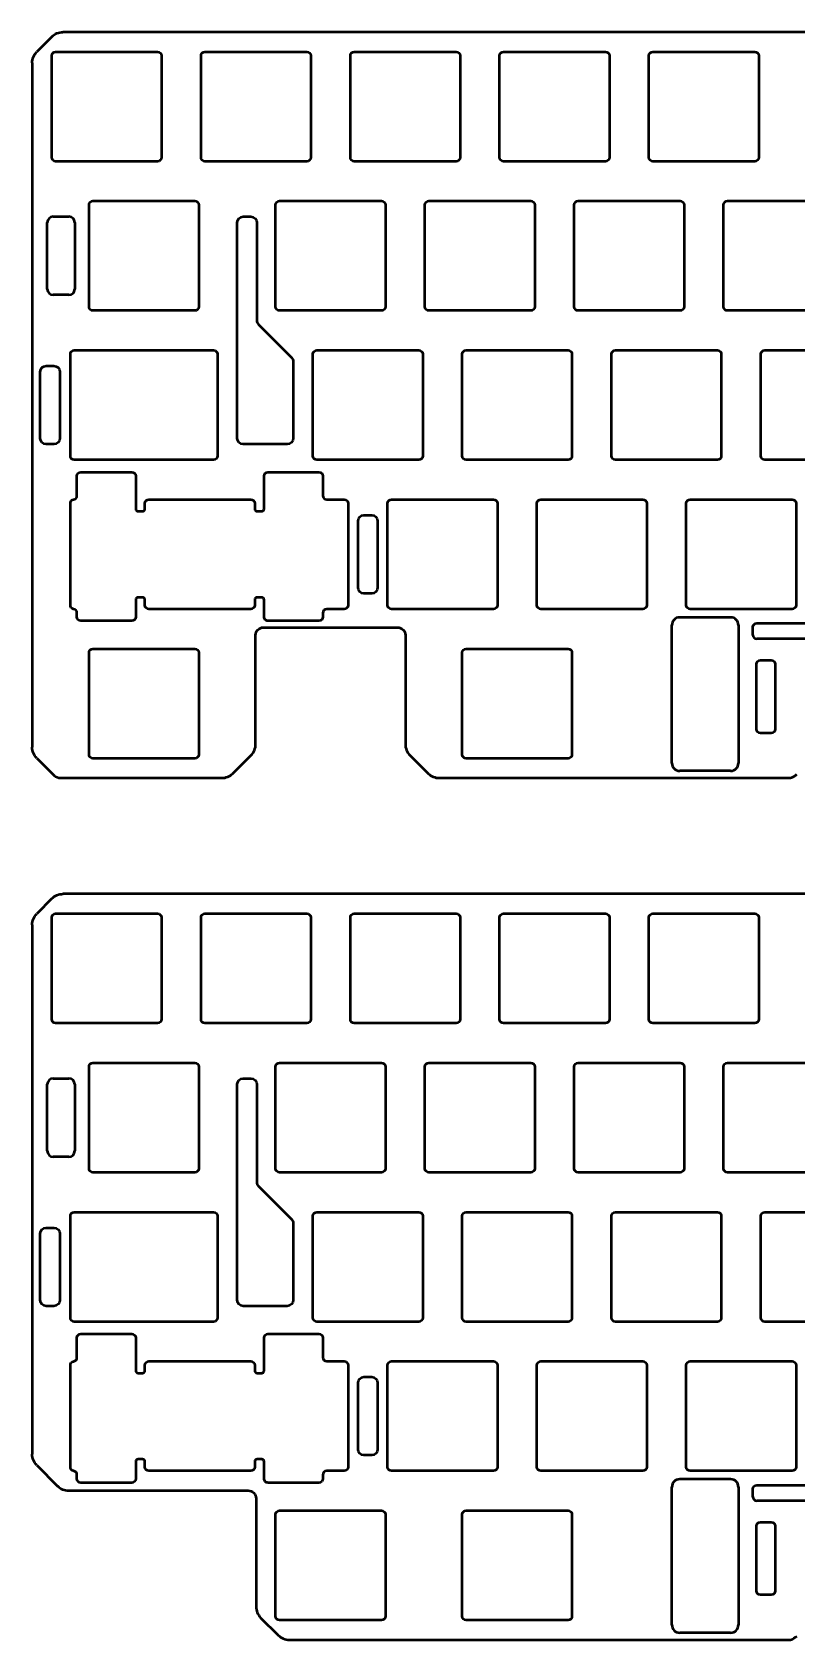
# Model space of a CAD drawing. Header units: millimetres. Extents: x 12 to 297, y 36 to 351.
# Drawn here: x 11.6 to 109.1, y 35.9 to 241.1 of the extents above; entities that cross this region are included whole.
import ezdxf

# ---------------------------------------------------------------- set-up
doc = ezdxf.new("R2010")
doc.units = ezdxf.units.MM
doc.header["$LTSCALE"] = 0.75
doc.layers.add('Visible', color=7, linetype='Continuous', lineweight=50)

msp = doc.modelspace()

# ---------------------------------------------------------------- linework, layer by layer
at = {"layer": 'Visible'}
for p, q in [((14.08, 240.53), (12.14, 238.59)), ((293.32, 241.12), (15.49, 241.12)), ((14.05, 225.12), (14.05, 238.12)), ((14.55, 238.62), (27.55, 238.62)), ((28.05, 238.12), (28.05, 225.12)), ((33.1, 225.12), (33.1, 238.12)), ((33.6, 238.62), (46.6, 238.62)), ((47.1, 238.12), (47.1, 225.12)), ((52.15, 225.12), (52.15, 238.12)), ((52.65, 238.62), (65.65, 238.62)), ((66.15, 238.12), (66.15, 225.12)), ((71.2, 225.12), (71.2, 238.12)), ((71.7, 238.62), (84.7, 238.62)), ((85.2, 238.12), (85.2, 225.12)), ((90.25, 225.12), (90.25, 238.12)), ((90.75, 238.62), (103.75, 238.62)), ((104.25, 238.12), (104.25, 225.12)), ((11.56, 237.18), (11.56, 149.85)), ((27.55, 224.62), (14.55, 224.62)), ((46.6, 224.62), (33.6, 224.62)), ((65.65, 224.62), (52.65, 224.62)), ((84.7, 224.62), (71.7, 224.62)), ((103.75, 224.62), (90.75, 224.62)), ((19.31, 219.57), (32.31, 219.57)), ((43.12, 219.57), (56.12, 219.57)), ((62.17, 219.57), (75.17, 219.57)), ((81.22, 219.57), (94.22, 219.57)), ((100.27, 219.57), (113.27, 219.57)), ((14.24, 217.57), (16.24, 217.57)), ((18.81, 206.07), (18.81, 219.07)), ((32.81, 219.07), (32.81, 206.07)), ((38.47, 217.57), (39.47, 217.57)), ((42.62, 206.07), (42.62, 219.07)), ((56.62, 219.07), (56.62, 206.07)), ((61.67, 206.07), (61.67, 219.07)), ((75.67, 219.07), (75.67, 206.07)), ((80.72, 206.07), (80.72, 219.07)), ((94.72, 219.07), (94.72, 206.07)), ((99.77, 206.07), (99.77, 219.07)), ((13.49, 208.32), (13.49, 216.82)), ((16.99, 216.82), (16.99, 208.32)), ((37.72, 189.27), (37.72, 216.82)), ((40.22, 216.82), (40.22, 204.33)), ((16.24, 207.57), (14.24, 207.57)), ((32.31, 205.57), (19.31, 205.57)), ((56.12, 205.57), (43.12, 205.57)), ((75.17, 205.57), (62.17, 205.57)), ((94.22, 205.57), (81.22, 205.57)), ((113.27, 205.57), (100.27, 205.57)), ((40.44, 203.8), (44.64, 199.59)), ((16.43, 187.02), (16.43, 200.02)), ((16.93, 200.52), (34.69, 200.52)), ((35.19, 200.02), (35.19, 187.02)), ((44.86, 199.06), (44.86, 189.27)), ((47.38, 187.02), (47.38, 200.02)), ((47.88, 200.52), (60.88, 200.52)), ((61.38, 200.02), (61.38, 187.02)), ((66.43, 187.02), (66.43, 200.02)), ((66.93, 200.52), (79.93, 200.52)), ((80.43, 200.02), (80.43, 187.02)), ((85.48, 187.02), (85.48, 200.02)), ((85.98, 200.52), (98.98, 200.52)), ((99.48, 200.02), (99.48, 187.02)), ((104.53, 187.02), (104.53, 200.02)), ((105.03, 200.52), (118.03, 200.52)), ((12.59, 189.27), (12.59, 197.77)), ((13.34, 198.52), (14.34, 198.52)), ((15.09, 197.77), (15.09, 189.27)), ((14.34, 188.52), (13.34, 188.52)), ((44.11, 188.52), (38.47, 188.52)), ((34.69, 186.52), (16.93, 186.52)), ((17.77, 184.97), (24.27, 184.97)), ((41.64, 184.97), (48.14, 184.97)), ((60.88, 186.52), (47.88, 186.52)), ((79.93, 186.52), (66.93, 186.52)), ((98.98, 186.52), (85.98, 186.52)), ((118.03, 186.52), (105.03, 186.52)), ((17.27, 181.95), (17.27, 184.47)), ((24.77, 184.47), (24.77, 180.27)), ((41.14, 180.27), (41.14, 184.47)), ((48.64, 184.47), (48.64, 181.97)), ((16.43, 167.97), (16.43, 180.97)), ((25.95, 180.27), (25.95, 180.97)), ((26.45, 181.47), (39.45, 181.47)), ((39.95, 180.97), (39.95, 180.27)), ((49.14, 181.47), (51.36, 181.47)), ((51.86, 180.97), (51.86, 167.97)), ((56.91, 167.97), (56.91, 180.97)), ((57.41, 181.47), (70.41, 181.47)), ((70.91, 180.97), (70.91, 167.97)), ((75.96, 167.97), (75.96, 180.97)), ((76.46, 181.47), (89.46, 181.47)), ((89.96, 180.97), (89.96, 167.97)), ((95.01, 167.97), (95.01, 180.97)), ((95.51, 181.47), (108.51, 181.47)), ((109.01, 180.97), (109.01, 167.97)), ((25.07, 179.97), (25.65, 179.97)), ((40.25, 179.97), (40.84, 179.97)), ((53.13, 170.22), (53.13, 178.72)), ((53.88, 179.47), (54.88, 179.47)), ((55.63, 178.72), (55.63, 170.22)), ((24.77, 168.67), (24.77, 168.03)), ((25.65, 168.97), (25.07, 168.97)), ((25.95, 167.97), (25.95, 168.67)), ((39.95, 168.67), (39.95, 167.97)), ((40.84, 168.97), (40.25, 168.97)), ((41.14, 168.34), (41.14, 168.67)), ((41.14, 166.97), (41.14, 168.34)), ((54.88, 169.47), (53.88, 169.47)), ((17.27, 166.47), (17.27, 166.98)), ((24.77, 168.03), (24.77, 166.97)), ((24.77, 166.97), (24.77, 166.47)), ((39.45, 167.47), (26.45, 167.47)), ((41.14, 166.47), (41.14, 166.97)), ((48.64, 166.97), (48.64, 166.47)), ((51.36, 167.47), (49.14, 167.47)), ((70.41, 167.47), (57.41, 167.47)), ((89.46, 167.47), (76.46, 167.47)), ((100.67, 166.42), (94.17, 166.42)), ((108.51, 167.47), (95.51, 167.47)), ((24.27, 165.97), (17.77, 165.97)), ((41.07, 165.14), (58.17, 165.14)), ((48.14, 165.97), (41.64, 165.97)), ((93.17, 147.82), (93.17, 165.42)), ((101.67, 165.42), (101.67, 147.82)), ((103.51, 164.17), (103.51, 165.17)), ((104.01, 165.67), (111.01, 165.67)), ((19.31, 162.42), (32.31, 162.42)), ((40.07, 150.24), (40.07, 164.14)), ((59.17, 164.14), (59.17, 150.24)), ((66.93, 162.42), (79.93, 162.42)), ((111.01, 163.67), (104.01, 163.67)), ((18.81, 148.92), (18.81, 161.92)), ((32.81, 161.92), (32.81, 148.92)), ((66.43, 148.92), (66.43, 161.92)), ((80.43, 161.92), (80.43, 148.92)), ((103.96, 152.15), (103.96, 160.45)), ((104.46, 160.95), (105.86, 160.95)), ((106.36, 160.45), (106.36, 152.15)), ((105.86, 151.65), (104.46, 151.65)), ((12.14, 148.44), (14.18, 146.4)), ((32.31, 148.42), (19.31, 148.42)), ((37.16, 146.5), (39.49, 148.83)), ((59.76, 148.83), (62.09, 146.5)), ((79.93, 148.42), (66.93, 148.42)), ((14.97, 145.92), (35.74, 145.92)), ((63.5, 145.92), (108.32, 145.92)), ((100.67, 146.82), (94.17, 146.82)), ((14.08, 130.53), (12.14, 128.59)), ((293.32, 131.12), (15.49, 131.12)), ((14.05, 115.12), (14.05, 128.12)), ((14.55, 128.62), (27.55, 128.62)), ((28.05, 128.12), (28.05, 115.12)), ((33.1, 115.12), (33.1, 128.12)), ((33.6, 128.62), (46.6, 128.62)), ((47.1, 128.12), (47.1, 115.12)), ((52.15, 115.12), (52.15, 128.12)), ((52.65, 128.62), (65.65, 128.62)), ((66.15, 128.12), (66.15, 115.12)), ((71.2, 115.12), (71.2, 128.12)), ((71.7, 128.62), (84.7, 128.62)), ((85.2, 128.12), (85.2, 115.12)), ((90.25, 115.12), (90.25, 128.12)), ((90.75, 128.62), (103.75, 128.62)), ((104.25, 128.12), (104.25, 115.12)), ((11.56, 127.18), (11.56, 59.61)), ((27.55, 114.62), (14.55, 114.62)), ((46.6, 114.62), (33.6, 114.62)), ((65.65, 114.62), (52.65, 114.62)), ((84.7, 114.62), (71.7, 114.62)), ((103.75, 114.62), (90.75, 114.62)), ((18.81, 96.07), (18.81, 109.07)), ((19.31, 109.57), (32.31, 109.57)), ((32.81, 109.07), (32.81, 96.07)), ((42.62, 96.07), (42.62, 109.07)), ((43.12, 109.57), (56.12, 109.57)), ((56.62, 109.07), (56.62, 96.07)), ((61.67, 96.07), (61.67, 109.07)), ((62.17, 109.57), (75.17, 109.57)), ((75.67, 109.07), (75.67, 96.07)), ((80.72, 96.07), (80.72, 109.07)), ((81.22, 109.57), (94.22, 109.57)), ((94.72, 109.07), (94.72, 96.07)), ((99.77, 96.07), (99.77, 109.07)), ((100.27, 109.57), (113.27, 109.57)), ((13.49, 98.32), (13.49, 106.82)), ((14.24, 107.57), (16.24, 107.57)), ((16.99, 106.82), (16.99, 98.32)), ((37.72, 79.27), (37.72, 106.82)), ((38.47, 107.57), (39.47, 107.57)), ((40.22, 106.82), (40.22, 94.33)), ((16.24, 97.57), (14.24, 97.57)), ((32.31, 95.57), (19.31, 95.57)), ((56.12, 95.57), (43.12, 95.57)), ((75.17, 95.57), (62.17, 95.57)), ((94.22, 95.57), (81.22, 95.57)), ((113.27, 95.57), (100.27, 95.57)), ((40.44, 93.8), (44.64, 89.59)), ((16.93, 90.52), (34.69, 90.52)), ((47.88, 90.52), (60.88, 90.52)), ((66.93, 90.52), (79.93, 90.52)), ((85.98, 90.52), (98.98, 90.52)), ((105.03, 90.52), (118.03, 90.52)), ((13.34, 88.52), (14.34, 88.52)), ((16.43, 77.02), (16.43, 90.02)), ((35.19, 90.02), (35.19, 77.02)), ((44.86, 89.06), (44.86, 79.27)), ((47.38, 77.02), (47.38, 90.02)), ((61.38, 90.02), (61.38, 77.02)), ((66.43, 77.02), (66.43, 90.02)), ((80.43, 90.02), (80.43, 77.02)), ((85.48, 77.02), (85.48, 90.02)), ((99.48, 90.02), (99.48, 77.02)), ((104.53, 77.02), (104.53, 90.02)), ((12.59, 79.27), (12.59, 87.77)), ((15.09, 87.77), (15.09, 79.27)), ((14.34, 78.52), (13.34, 78.52)), ((44.11, 78.52), (38.47, 78.52)), ((34.69, 76.52), (16.93, 76.52)), ((60.88, 76.52), (47.88, 76.52)), ((79.93, 76.52), (66.93, 76.52)), ((98.98, 76.52), (85.98, 76.52)), ((118.03, 76.52), (105.03, 76.52)), ((17.27, 71.95), (17.27, 74.47)), ((17.77, 74.97), (24.27, 74.97)), ((24.77, 74.47), (24.77, 70.27)), ((41.14, 70.27), (41.14, 74.47)), ((41.64, 74.97), (48.14, 74.97)), ((48.64, 74.47), (48.64, 71.97)), ((16.43, 57.97), (16.43, 70.97)), ((25.07, 69.97), (25.65, 69.97)), ((25.95, 70.27), (25.95, 70.97)), ((26.45, 71.47), (39.45, 71.47)), ((39.95, 70.97), (39.95, 70.27)), ((40.25, 69.97), (40.84, 69.97)), ((49.14, 71.47), (51.36, 71.47)), ((51.86, 70.97), (51.86, 57.97)), ((56.91, 57.97), (56.91, 70.97)), ((57.41, 71.47), (70.41, 71.47)), ((70.91, 70.97), (70.91, 57.97)), ((75.96, 57.97), (75.96, 70.97)), ((76.46, 71.47), (89.46, 71.47)), ((89.96, 70.97), (89.96, 57.97)), ((95.01, 57.97), (95.01, 70.97)), ((95.51, 71.47), (108.51, 71.47)), ((109.01, 70.97), (109.01, 57.97)), ((53.13, 60.22), (53.13, 68.72)), ((53.88, 69.47), (54.88, 69.47)), ((55.63, 68.72), (55.63, 60.22)), ((12.14, 58.2), (14.79, 55.55)), ((24.77, 58.67), (24.77, 58.03)), ((24.77, 58.03), (24.77, 56.97)), ((25.65, 58.97), (25.07, 58.97)), ((25.95, 57.97), (25.95, 58.67)), ((39.45, 57.47), (26.45, 57.47)), ((39.95, 58.67), (39.95, 57.97)), ((40.84, 58.97), (40.25, 58.97)), ((41.14, 58.34), (41.14, 58.67)), ((41.14, 56.97), (41.14, 58.34)), ((51.36, 57.47), (49.14, 57.47)), ((54.88, 59.47), (53.88, 59.47)), ((70.41, 57.47), (57.41, 57.47)), ((89.46, 57.47), (76.46, 57.47)), ((108.51, 57.47), (95.51, 57.47)), ((17.27, 56.47), (17.27, 56.98)), ((24.27, 55.97), (17.77, 55.97)), ((24.77, 56.97), (24.77, 56.47)), ((41.14, 56.47), (41.14, 56.97)), ((48.14, 55.97), (41.64, 55.97)), ((48.64, 56.97), (48.64, 56.47)), ((93.17, 37.82), (93.17, 55.42)), ((100.67, 56.42), (94.17, 56.42)), ((101.67, 55.42), (101.67, 37.82)), ((104.01, 55.67), (111.01, 55.67)), ((16.21, 54.97), (39.12, 54.97)), ((40.12, 53.97), (40.12, 40.16)), ((103.51, 54.17), (103.51, 55.17)), ((111.01, 53.67), (104.01, 53.67)), ((42.62, 38.92), (42.62, 51.92)), ((43.12, 52.42), (56.12, 52.42)), ((56.62, 51.92), (56.62, 38.92)), ((66.43, 38.92), (66.43, 51.92)), ((66.93, 52.42), (79.93, 52.42)), ((80.43, 51.92), (80.43, 38.92)), ((103.96, 42.15), (103.96, 50.45)), ((104.46, 50.95), (105.86, 50.95)), ((106.36, 50.45), (106.36, 42.15)), ((105.86, 41.65), (104.46, 41.65)), ((40.71, 38.74), (42.95, 36.5)), ((56.12, 38.42), (43.12, 38.42)), ((79.93, 38.42), (66.93, 38.42)), ((44.36, 35.92), (108.32, 35.92)), ((100.67, 36.82), (94.17, 36.82))]:
    msp.add_line(p, q, dxfattribs=at)
at = {"layer": 'Visible', "extrusion": (0, 0, -1)}
for centre, radius, start, end in [((-15.49, 239.12), 2, 45, 90), ((-13.56, 237.18), 2, 0, 45), ((-14.55, 238.12), 0.5, 0, 90), ((-27.55, 238.12), 0.5, 90, 180), ((-33.6, 238.12), 0.5, 0, 90), ((-46.6, 238.12), 0.5, 90, 180), ((-52.65, 238.12), 0.5, 0, 90), ((-65.65, 238.12), 0.5, 90, 180), ((-71.7, 238.12), 0.5, 0, 90), ((-84.7, 238.12), 0.5, 90, 180), ((-90.75, 238.12), 0.5, 0, 90), ((-103.75, 238.12), 0.5, 90, 180), ((-14.55, 225.12), 0.5, 270, 0), ((-27.55, 225.12), 0.5, 180, 270), ((-33.6, 225.12), 0.5, 270, 0), ((-46.6, 225.12), 0.5, 180, 270), ((-52.65, 225.12), 0.5, 270, 0), ((-65.65, 225.12), 0.5, 180, 270), ((-71.7, 225.12), 0.5, 270, 0), ((-84.7, 225.12), 0.5, 180, 270), ((-90.75, 225.12), 0.5, 270, 0), ((-103.75, 225.12), 0.5, 180, 270), ((-19.31, 219.07), 0.5, 0, 90), ((-32.31, 219.07), 0.5, 90, 180), ((-43.12, 219.07), 0.5, 0, 90), ((-56.12, 219.07), 0.5, 90, 180), ((-62.17, 219.07), 0.5, 0, 90), ((-75.17, 219.07), 0.5, 90, 180), ((-81.22, 219.07), 0.5, 0, 90), ((-94.22, 219.07), 0.5, 90, 180), ((-100.27, 219.07), 0.5, 0, 90), ((-38.47, 216.82), 0.75, 0, 90), ((-39.47, 216.82), 0.75, 90, 180), ((-19.31, 206.07), 0.5, 270, 0), ((-32.31, 206.07), 0.5, 180, 270), ((-43.12, 206.07), 0.5, 270, 0), ((-56.12, 206.07), 0.5, 180, 270), ((-62.17, 206.07), 0.5, 270, 0), ((-75.17, 206.07), 0.5, 180, 270), ((-81.22, 206.07), 0.5, 270, 0), ((-94.22, 206.07), 0.5, 180, 270), ((-100.27, 206.07), 0.5, 270, 0), ((-16.93, 200.02), 0.5, 0, 90), ((-34.69, 200.02), 0.5, 90, 180), ((-44.11, 199.06), 0.75, 135, 180), ((-47.88, 200.02), 0.5, 0, 90), ((-60.88, 200.02), 0.5, 90, 180), ((-66.93, 200.02), 0.5, 0, 90), ((-79.93, 200.02), 0.5, 90, 180), ((-85.98, 200.02), 0.5, 0, 90), ((-98.98, 200.02), 0.5, 90, 180), ((-105.03, 200.02), 0.5, 0, 90), ((-13.34, 197.77), 0.75, 0, 90), ((-14.34, 197.77), 0.75, 90, 180), ((-13.34, 189.27), 0.75, 270, 0), ((-14.34, 189.27), 0.75, 180, 270), ((-38.47, 189.27), 0.75, 270, 0), ((-44.11, 189.27), 0.75, 180, 270), ((-16.93, 187.02), 0.5, 270, 0), ((-34.69, 187.02), 0.5, 180, 270), ((-47.88, 187.02), 0.5, 270, 0), ((-60.88, 187.02), 0.5, 180, 270), ((-66.93, 187.02), 0.5, 270, 0), ((-79.93, 187.02), 0.5, 180, 270), ((-85.98, 187.02), 0.5, 270, 0), ((-98.98, 187.02), 0.5, 180, 270), ((-105.03, 187.02), 0.5, 270, 0), ((-17.77, 184.47), 0.5, 0, 90), ((-24.27, 184.47), 0.5, 90, 180), ((-41.64, 184.47), 0.5, 0, 90), ((-48.14, 184.47), 0.5, 90, 180), ((-16.93, 180.97), 0.5, 0, 80.6189), ((-26.45, 180.97), 0.5, 0, 90), ((-39.45, 180.97), 0.5, 90, 180), ((-51.36, 180.97), 0.5, 90, 180), ((-57.41, 180.97), 0.5, 0, 90), ((-70.41, 180.97), 0.5, 90, 180), ((-76.46, 180.97), 0.5, 0, 90), ((-89.46, 180.97), 0.5, 90, 180), ((-95.51, 180.97), 0.5, 0, 90), ((-108.51, 180.97), 0.5, 90, 180), ((-53.88, 178.72), 0.75, 0, 90), ((-54.88, 178.72), 0.75, 90, 180), ((-53.88, 170.22), 0.75, 270, 0), ((-54.88, 170.22), 0.75, 180, 270), ((-16.93, 167.97), 0.5, 279.3811, 0), ((-17.77, 166.47), 0.5, 270, 0), ((-24.27, 166.47), 0.5, 180.0001, 270), ((-26.45, 167.97), 0.5, 270.4042, 360), ((-39.45, 167.97), 0.5, 180, 270), ((-41.64, 166.47), 0.5, 270, 0.0001), ((-48.14, 166.47), 0.5, 180, 270), ((-51.36, 167.97), 0.5, 180, 270), ((-57.41, 167.97), 0.5, 270, 0), ((-70.41, 167.97), 0.5, 180, 270), ((-76.46, 167.97), 0.5, 270, 0), ((-89.46, 167.97), 0.5, 180, 270), ((-95.51, 167.97), 0.5, 270, 0), ((-108.51, 167.97), 0.5, 180, 270), ((-41.07, 164.14), 1, 0, 90), ((-58.17, 164.14), 1, 90, 180), ((-104.01, 165.17), 0.5, 0, 90), ((-19.31, 161.92), 0.5, 0, 90), ((-32.31, 161.92), 0.5, 90, 180), ((-66.93, 161.92), 0.5, 0, 90), ((-79.93, 161.92), 0.5, 90, 180), ((-104.46, 160.45), 0.5, 0, 90), ((-105.86, 160.45), 0.5, 90, 180), ((-104.46, 152.15), 0.5, 270, 0), ((-105.86, 152.15), 0.5, 180, 270), ((-13.56, 149.85), 2, 315, 0), ((-19.31, 148.92), 0.5, 270, 0), ((-32.31, 148.92), 0.5, 180, 270), ((-66.93, 148.92), 0.5, 270, 0), ((-79.93, 148.92), 0.5, 180, 270), ((-15.49, 129.12), 2, 45, 90), ((-13.56, 127.18), 2, 0, 45), ((-14.55, 128.12), 0.5, 0, 90), ((-27.55, 128.12), 0.5, 90, 180), ((-33.6, 128.12), 0.5, 0, 90), ((-46.6, 128.12), 0.5, 90, 180), ((-52.65, 128.12), 0.5, 0, 90), ((-65.65, 128.12), 0.5, 90, 180), ((-71.7, 128.12), 0.5, 0, 90), ((-84.7, 128.12), 0.5, 90, 180), ((-90.75, 128.12), 0.5, 0, 90), ((-103.75, 128.12), 0.5, 90, 180), ((-14.55, 115.12), 0.5, 270, 0), ((-27.55, 115.12), 0.5, 180, 270), ((-33.6, 115.12), 0.5, 270, 0), ((-46.6, 115.12), 0.5, 180, 270), ((-52.65, 115.12), 0.5, 270, 0), ((-65.65, 115.12), 0.5, 180, 270), ((-71.7, 115.12), 0.5, 270, 0), ((-84.7, 115.12), 0.5, 180, 270), ((-90.75, 115.12), 0.5, 270, 0), ((-103.75, 115.12), 0.5, 180, 270), ((-19.31, 109.07), 0.5, 0, 90), ((-32.31, 109.07), 0.5, 90, 180), ((-43.12, 109.07), 0.5, 0, 90), ((-56.12, 109.07), 0.5, 90, 180), ((-62.17, 109.07), 0.5, 0, 90), ((-75.17, 109.07), 0.5, 90, 180), ((-81.22, 109.07), 0.5, 0, 90), ((-94.22, 109.07), 0.5, 90, 180), ((-100.27, 109.07), 0.5, 0, 90), ((-38.47, 106.82), 0.75, 0, 90), ((-39.47, 106.82), 0.75, 90, 180), ((-19.31, 96.07), 0.5, 270, 0), ((-32.31, 96.07), 0.5, 180, 270), ((-43.12, 96.07), 0.5, 270, 0), ((-56.12, 96.07), 0.5, 180, 270), ((-62.17, 96.07), 0.5, 270, 0), ((-75.17, 96.07), 0.5, 180, 270), ((-81.22, 96.07), 0.5, 270, 0), ((-94.22, 96.07), 0.5, 180, 270), ((-100.27, 96.07), 0.5, 270, 0), ((-16.93, 90.02), 0.5, 0, 90), ((-34.69, 90.02), 0.5, 90, 180), ((-47.88, 90.02), 0.5, 0, 90), ((-60.88, 90.02), 0.5, 90, 180), ((-66.93, 90.02), 0.5, 0, 90), ((-79.93, 90.02), 0.5, 90, 180), ((-85.98, 90.02), 0.5, 0, 90), ((-98.98, 90.02), 0.5, 90, 180), ((-105.03, 90.02), 0.5, 0, 90), ((-13.34, 87.77), 0.75, 0, 90), ((-14.34, 87.77), 0.75, 90, 180), ((-44.11, 89.06), 0.75, 135, 180), ((-13.34, 79.27), 0.75, 270, 0), ((-14.34, 79.27), 0.75, 180, 270), ((-38.47, 79.27), 0.75, 270, 0), ((-44.11, 79.27), 0.75, 180, 270), ((-16.93, 77.02), 0.5, 270, 0), ((-34.69, 77.02), 0.5, 180, 270), ((-47.88, 77.02), 0.5, 270, 0), ((-60.88, 77.02), 0.5, 180, 270), ((-66.93, 77.02), 0.5, 270, 0), ((-79.93, 77.02), 0.5, 180, 270), ((-85.98, 77.02), 0.5, 270, 0), ((-98.98, 77.02), 0.5, 180, 270), ((-105.03, 77.02), 0.5, 270, 0), ((-17.77, 74.47), 0.5, 0, 90), ((-24.27, 74.47), 0.5, 90, 180), ((-41.64, 74.47), 0.5, 0, 90), ((-48.14, 74.47), 0.5, 90, 180), ((-16.93, 70.97), 0.5, 0, 80.6189), ((-26.45, 70.97), 0.5, 0, 90), ((-39.45, 70.97), 0.5, 90, 180), ((-51.36, 70.97), 0.5, 90, 180), ((-57.41, 70.97), 0.5, 0, 90), ((-70.41, 70.97), 0.5, 90, 180), ((-76.46, 70.97), 0.5, 0, 90), ((-89.46, 70.97), 0.5, 90, 180), ((-95.51, 70.97), 0.5, 0, 90), ((-108.51, 70.97), 0.5, 90, 180), ((-53.88, 68.72), 0.75, 0, 90), ((-54.88, 68.72), 0.75, 90, 180), ((-13.56, 59.61), 2, 315, 0), ((-53.88, 60.22), 0.75, 270, 0), ((-54.88, 60.22), 0.75, 180, 270), ((-16.93, 57.97), 0.5, 279.3811, 0), ((-26.45, 57.97), 0.5, 270.4042, 360), ((-39.45, 57.97), 0.5, 180, 270), ((-51.36, 57.97), 0.5, 180, 270), ((-57.41, 57.97), 0.5, 270, 0), ((-70.41, 57.97), 0.5, 180, 270), ((-76.46, 57.97), 0.5, 270, 0), ((-89.46, 57.97), 0.5, 180, 270), ((-95.51, 57.97), 0.5, 270, 0), ((-108.51, 57.97), 0.5, 180, 270), ((-17.77, 56.47), 0.5, 270, 0), ((-24.27, 56.47), 0.5, 180.0001, 270), ((-41.64, 56.47), 0.5, 270, 0.0001), ((-48.14, 56.47), 0.5, 180, 270), ((-104.01, 55.17), 0.5, 0, 90), ((-39.12, 53.97), 1, 90, 180), ((-43.12, 51.92), 0.5, 0, 90), ((-56.12, 51.92), 0.5, 90, 180), ((-66.93, 51.92), 0.5, 0, 90), ((-79.93, 51.92), 0.5, 90, 180), ((-104.46, 50.45), 0.5, 0, 90), ((-105.86, 50.45), 0.5, 90, 180), ((-104.46, 42.15), 0.5, 270, 0), ((-105.86, 42.15), 0.5, 180, 270), ((-43.12, 38.92), 0.5, 270, 0), ((-56.12, 38.92), 0.5, 180, 270), ((-66.93, 38.92), 0.5, 270, 0), ((-79.93, 38.92), 0.5, 180, 270)]:
    msp.add_arc(centre, radius, start, end, dxfattribs=at)
at = {"layer": 'Visible'}
for centre, radius, start, end in [((14.24, 216.82), 0.75, 90, 180), ((16.24, 216.82), 0.75, 0, 90), ((14.24, 208.32), 0.75, 180, 270), ((16.24, 208.32), 0.75, 270, 0), ((40.97, 204.33), 0.75, 180, 225), ((16.77, 181.95), 0.5, 279.3811, 0), ((49.14, 181.97), 0.5, 180, 270), ((25.07, 180.27), 0.3, 180, 270), ((25.65, 180.27), 0.3, 270, 0), ((40.25, 180.27), 0.3, 180, 270), ((40.84, 180.27), 0.3, 270, 0), ((25.07, 168.67), 0.3, 90, 180), ((25.65, 168.67), 0.3, 0, 90), ((40.25, 168.67), 0.3, 90, 180), ((40.84, 168.67), 0.3, 0, 90), ((16.77, 166.98), 0.5, 0, 80.6189), ((49.14, 166.97), 0.5, 90, 180), ((94.17, 165.42), 1, 90, 180), ((100.67, 165.42), 1, 0, 90), ((104.01, 164.17), 0.5, 180, 270), ((38.07, 150.24), 2, 315, 0), ((61.17, 150.24), 2, 180, 225), ((94.17, 147.82), 1, 180, 270), ((100.67, 147.82), 1, 270, 0), ((15.59, 147.82), 2, 225, 251.8051), ((35.74, 147.92), 2, 270, 315), ((63.5, 147.92), 2, 225, 270), ((107.7, 147.82), 2, 288.1949, 315), ((14.24, 106.82), 0.75, 90, 180), ((16.24, 106.82), 0.75, 0, 90), ((14.24, 98.32), 0.75, 180, 270), ((16.24, 98.32), 0.75, 270, 0), ((40.97, 94.33), 0.75, 180, 225), ((16.77, 71.95), 0.5, 279.3811, 0), ((49.14, 71.97), 0.5, 180, 270), ((25.07, 70.27), 0.3, 180, 270), ((25.65, 70.27), 0.3, 270, 0), ((40.25, 70.27), 0.3, 180, 270), ((40.84, 70.27), 0.3, 270, 0), ((16.77, 56.98), 0.5, 0, 80.6189), ((25.07, 58.67), 0.3, 90, 180), ((25.65, 58.67), 0.3, 0, 90), ((40.25, 58.67), 0.3, 90, 180), ((40.84, 58.67), 0.3, 0, 90), ((49.14, 56.97), 0.5, 90, 180), ((16.21, 56.97), 2, 225, 270), ((94.17, 55.42), 1, 90, 180), ((100.67, 55.42), 1, 0, 90), ((104.01, 54.17), 0.5, 180, 270), ((42.12, 40.16), 2, 180, 225), ((94.17, 37.82), 1, 180, 270), ((100.67, 37.82), 1, 270, 0), ((44.36, 37.92), 2, 225, 270), ((107.7, 37.82), 2, 288.1949, 315)]:
    msp.add_arc(centre, radius, start, end, dxfattribs=at)

doc.saveas('drawing.dxf')
